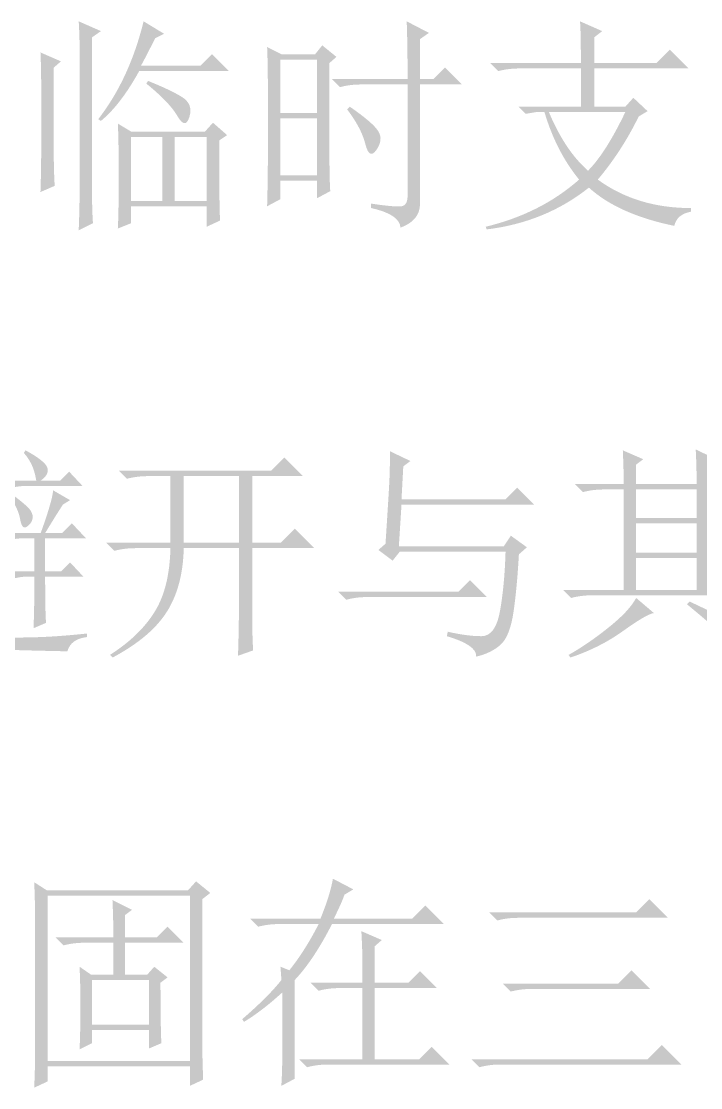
# Model space of a CAD drawing. Header units: millimetres. Extents: x 0 to 841, y 0 to 1189.
# Drawn here: x 518.28 to 542.07, y 73.58 to 110.93 of the extents above; entities that cross this region are included whole.
import ezdxf

# ---------------------------------------------------------------- set-up
doc = ezdxf.new("R2010")
doc.units = ezdxf.units.MM
doc.layers.add('C00-00-00', color=7, linetype='Continuous')

msp = doc.modelspace()

# ---------------------------------------------------------------- hatches: boundary and pattern name
at = {"layer": 'C00-00-00'}
h = msp.add_hatch(color=256, dxfattribs=at)
edge = h.paths.add_edge_path(flags=0)
edge.add_spline(control_points=[(519.415645, 106.134228), (519.415645, 105.864133), (519.425567, 105.542223), (519.446514, 105.168499), (519.446514, 105.168499), (518.948215, 104.950769), (518.948215, 104.950769), (518.969161, 105.552696), (518.979634, 106.419206), (518.979634, 107.550851), (518.979634, 108.682496), (518.969161, 109.445378), (518.948215, 109.840048), (518.948215, 109.840048), (519.664795, 109.528612), (519.664795, 109.528612), (519.664795, 109.528612), (519.415645, 109.310882), (519.415645, 109.310882), (519.415645, 109.310882), (519.415645, 106.134228), (519.415645, 106.134228)], knot_values=[0, 0, 0, 0, 1, 1, 1, 2, 2, 2, 3, 3, 3, 4, 4, 4, 5, 5, 5, 6, 6, 6, 7, 7, 7, 7], degree=3, periodic=1)
edge = h.paths.add_edge_path(flags=0)
edge.add_spline(control_points=[(520.287668, 103.611316), (520.308063, 104.130561), (520.318536, 104.566021), (520.318536, 104.91935), (520.318536, 104.91935), (520.318536, 109.996042), (520.318536, 109.996042), (520.318536, 110.286533), (520.308063, 110.597969), (520.287668, 110.930352), (520.287668, 110.930352), (521.065984, 110.587496), (521.065984, 110.587496), (521.065984, 110.587496), (520.754547, 110.369766), (520.754547, 110.369766), (520.754547, 110.369766), (520.754547, 104.91935), (520.754547, 104.91935), (520.754547, 104.545626), (520.76502, 104.192848), (520.785967, 103.860465), (520.785967, 103.860465), (520.287668, 103.611316), (520.287668, 103.611316)], knot_values=[0, 0, 0, 0, 1, 1, 1, 2, 2, 2, 3, 3, 3, 4, 4, 4, 5, 5, 5, 6, 6, 6, 7, 7, 7, 8, 8, 8, 8], degree=3, periodic=1)
edge = h.paths.add_edge_path(flags=0)
edge.add_spline(control_points=[(522.966023, 110.338347), (522.758215, 109.922731), (522.592299, 109.601372), (522.467724, 109.373169), (522.467724, 109.373169), (524.554074, 109.373169), (524.554074, 109.373169), (524.554074, 109.373169), (524.959218, 109.777761), (524.959218, 109.777761), (524.959218, 109.777761), (525.550672, 109.186307), (525.550672, 109.186307), (525.550672, 109.186307), (522.405437, 109.186307), (522.405437, 109.186307), (521.968875, 108.396967), (521.52239, 107.815986), (521.065984, 107.442262), (521.065984, 107.442262), (520.972829, 107.504549), (520.972829, 107.504549), (521.69933, 108.438308), (522.228497, 109.580426), (522.56088, 110.930352), (522.56088, 110.930352), (523.27746, 110.494341), (523.27746, 110.494341), (523.27746, 110.494341), (522.966023, 110.338347), (522.966023, 110.338347)], knot_values=[0, 0, 0, 0, 1, 1, 1, 2, 2, 2, 3, 3, 3, 4, 4, 4, 5, 5, 5, 6, 6, 6, 7, 7, 7, 8, 8, 8, 9, 9, 9, 10, 10, 10, 10], degree=3, periodic=1)
edge = h.paths.add_edge_path(flags=0)
edge.add_spline(control_points=[(522.716874, 108.843451), (523.235567, 108.635643), (523.629686, 108.448781), (523.899782, 108.282865), (524.169877, 108.116398), (524.258072, 107.883234), (524.164916, 107.582271), (524.07121, 107.281307), (523.931201, 107.291229), (523.744339, 107.613139), (523.557477, 107.935048), (523.194226, 108.313733), (522.654586, 108.750296), (522.654586, 108.750296), (522.716874, 108.843451), (522.716874, 108.843451)], knot_values=[0, 0, 0, 0, 1, 1, 1, 2, 2, 2, 3, 3, 3, 4, 4, 4, 5, 5, 5, 5], degree=3, periodic=1)
edge = h.paths.add_edge_path(flags=0)
edge.add_spline(control_points=[(525.208367, 106.757101), (525.208367, 105.241259), (525.218289, 104.306949), (525.239235, 103.95362), (525.239235, 103.95362), (524.772356, 103.73589), (524.772356, 103.73589), (524.772356, 103.73589), (524.772356, 104.45247), (524.772356, 104.45247), (524.772356, 104.45247), (522.124869, 104.45247), (522.124869, 104.45247), (522.124869, 104.45247), (522.124869, 103.860465), (522.124869, 103.860465), (522.124869, 103.860465), (521.657989, 103.673603), (521.657989, 103.673603), (521.678384, 104.005986), (521.688857, 104.612874), (521.688857, 105.49537), (521.688857, 106.377865), (521.678384, 106.995778), (521.657989, 107.348555), (521.657989, 107.348555), (522.124869, 107.068538), (522.124869, 107.068538), (522.124869, 107.068538), (524.710068, 107.068538), (524.710068, 107.068538), (524.710068, 107.068538), (524.990086, 107.379975), (524.990086, 107.379975), (524.990086, 107.379975), (525.488384, 106.943963), (525.488384, 106.943963), (525.488384, 106.943963), (525.208367, 106.757101), (525.208367, 106.757101)], knot_values=[0, 0, 0, 0, 1, 1, 1, 2, 2, 2, 3, 3, 3, 4, 4, 4, 5, 5, 5, 6, 6, 6, 7, 7, 7, 8, 8, 8, 9, 9, 9, 10, 10, 10, 11, 11, 11, 12, 12, 12, 13, 13, 13, 13], degree=3, periodic=1)
edge = h.paths.add_edge_path(flags=0)
edge.add_spline(control_points=[(522.124869, 106.881676), (522.124869, 106.881676), (522.124869, 104.639332), (522.124869, 104.639332), (522.124869, 104.639332), (523.215172, 104.639332), (523.215172, 104.639332), (523.215172, 104.639332), (523.215172, 106.881676), (523.215172, 106.881676), (523.215172, 106.881676), (522.124869, 106.881676), (522.124869, 106.881676)], knot_values=[0, 0, 0, 0, 1, 1, 1, 2, 2, 2, 3, 3, 3, 4, 4, 4, 4], degree=3, periodic=1)
edge = h.paths.add_edge_path(flags=0)
edge.add_spline(control_points=[(523.651184, 106.881676), (523.651184, 106.881676), (523.651184, 104.639332), (523.651184, 104.639332), (523.651184, 104.639332), (524.772356, 104.639332), (524.772356, 104.639332), (524.772356, 104.639332), (524.772356, 106.881676), (524.772356, 106.881676), (524.772356, 106.881676), (523.651184, 106.881676), (523.651184, 106.881676)], knot_values=[0, 0, 0, 0, 1, 1, 1, 2, 2, 2, 3, 3, 3, 4, 4, 4, 4], degree=3, periodic=1)
h = msp.add_hatch(color=256, dxfattribs=at)
edge = h.paths.add_edge_path(flags=0)
edge.add_spline(control_points=[(531.807626, 108.905739), (531.807626, 109.715474), (531.797153, 110.390161), (531.776758, 110.930352), (531.776758, 110.930352), (532.555074, 110.525209), (532.555074, 110.525209), (532.555074, 110.525209), (532.243638, 110.307479), (532.243638, 110.307479), (532.243638, 110.307479), (532.243638, 108.905739), (532.243638, 108.905739), (532.243638, 108.905739), (532.711068, 108.905739), (532.711068, 108.905739), (532.711068, 108.905739), (533.11566, 109.310882), (533.11566, 109.310882), (533.11566, 109.310882), (533.707665, 108.718877), (533.707665, 108.718877), (533.707665, 108.718877), (532.243638, 108.718877), (532.243638, 108.718877), (532.243638, 108.718877), (532.243638, 104.545626), (532.243638, 104.545626), (532.243638, 104.150956), (532.014883, 103.870938), (531.558477, 103.704471), (531.537531, 104.016459), (531.195226, 104.244662), (530.531012, 104.389632), (530.531012, 104.389632), (530.531012, 104.545626), (530.531012, 104.545626), (531.091047, 104.462392), (531.443824, 104.430973), (531.589345, 104.451919), (531.734866, 104.472865), (531.807626, 104.59744), (531.807626, 104.826194), (531.807626, 104.826194), (531.807626, 108.718877), (531.807626, 108.718877), (531.807626, 108.718877), (530.188156, 108.718877), (530.188156, 108.718877), (529.91806, 108.718877), (529.668911, 108.687457), (529.440708, 108.625721), (529.440708, 108.625721), (529.160691, 108.905739), (529.160691, 108.905739), (529.160691, 108.905739), (531.807626, 108.905739), (531.807626, 108.905739)], knot_values=[0, 0, 0, 0, 1, 1, 1, 2, 2, 2, 3, 3, 3, 4, 4, 4, 5, 5, 5, 6, 6, 6, 7, 7, 7, 8, 8, 8, 9, 9, 9, 10, 10, 10, 11, 11, 11, 12, 12, 12, 13, 13, 13, 14, 14, 14, 15, 15, 15, 16, 16, 16, 17, 17, 17, 18, 18, 18, 19, 19, 19, 19], degree=3, periodic=1)
edge = h.paths.add_edge_path(flags=0)
edge.add_spline(control_points=[(529.783564, 107.940561), (530.323204, 107.566837), (530.655586, 107.281307), (530.780161, 107.083972), (530.904736, 106.886637), (530.88379, 106.668356), (530.717874, 106.429679), (530.551407, 106.191003), (530.421871, 106.258803), (530.328165, 106.632527), (530.234458, 107.006251), (530.021689, 107.410843), (529.689857, 107.846854), (529.689857, 107.846854), (529.783564, 107.940561), (529.783564, 107.940561)], knot_values=[0, 0, 0, 0, 1, 1, 1, 2, 2, 2, 3, 3, 3, 4, 4, 4, 5, 5, 5, 5], degree=3, periodic=1)
edge = h.paths.add_edge_path(flags=0)
edge.add_spline(control_points=[(527.354358, 109.590899), (527.354358, 109.590899), (527.354358, 107.722279), (527.354358, 107.722279), (527.354358, 107.722279), (528.630973, 107.722279), (528.630973, 107.722279), (528.630973, 107.722279), (528.630973, 109.590899), (528.630973, 109.590899), (528.630973, 109.590899), (527.354358, 109.590899), (527.354358, 109.590899)], knot_values=[0, 0, 0, 0, 1, 1, 1, 2, 2, 2, 3, 3, 3, 4, 4, 4, 4], degree=3, periodic=1)
edge = h.paths.add_edge_path(flags=0)
edge.add_spline(control_points=[(527.354358, 107.535417), (527.354358, 107.535417), (527.354358, 105.542223), (527.354358, 105.542223), (527.354358, 105.542223), (528.630973, 105.542223), (528.630973, 105.542223), (528.630973, 105.542223), (528.630973, 107.535417), (528.630973, 107.535417), (528.630973, 107.535417), (527.354358, 107.535417), (527.354358, 107.535417)], knot_values=[0, 0, 0, 0, 1, 1, 1, 2, 2, 2, 3, 3, 3, 4, 4, 4, 4], degree=3, periodic=1)
edge = h.paths.add_edge_path(flags=0)
edge.add_spline(control_points=[(529.066984, 106.912544), (529.066984, 105.915947), (529.077457, 105.272127), (529.098403, 104.981637), (529.098403, 104.981637), (528.630973, 104.732488), (528.630973, 104.732488), (528.630973, 104.732488), (528.630973, 105.355361), (528.630973, 105.355361), (528.630973, 105.355361), (527.354358, 105.355361), (527.354358, 105.355361), (527.354358, 105.355361), (527.354358, 104.70162), (527.354358, 104.70162), (527.354358, 104.70162), (526.886928, 104.45247), (526.886928, 104.45247), (526.907874, 105.116685), (526.918347, 106.113282), (526.918347, 107.442262), (526.918347, 108.770691), (526.907874, 109.63224), (526.886928, 110.02691), (526.886928, 110.02691), (527.385226, 109.777761), (527.385226, 109.777761), (527.385226, 109.777761), (528.568685, 109.777761), (528.568685, 109.777761), (528.568685, 109.777761), (528.817835, 110.089198), (528.817835, 110.089198), (528.817835, 110.089198), (529.316133, 109.684606), (529.316133, 109.684606), (529.316133, 109.684606), (529.066984, 109.466324), (529.066984, 109.466324), (529.066984, 109.466324), (529.066984, 106.912544), (529.066984, 106.912544)], knot_values=[0, 0, 0, 0, 1, 1, 1, 2, 2, 2, 3, 3, 3, 4, 4, 4, 5, 5, 5, 6, 6, 6, 7, 7, 7, 8, 8, 8, 9, 9, 9, 10, 10, 10, 11, 11, 11, 12, 12, 12, 13, 13, 13, 14, 14, 14, 14], degree=3, periodic=1)
h = msp.add_hatch(color=256, dxfattribs=at)
edge = h.paths.add_edge_path(flags=0)
edge.add_spline(control_points=[(539.902333, 107.597705), (539.507663, 106.787969), (539.029759, 106.050995), (538.469724, 105.38678), (539.383088, 104.722015), (540.472841, 104.389632), (541.739533, 104.389632), (541.739533, 104.389632), (541.739533, 104.265057), (541.739533, 104.265057), (541.407151, 104.203321), (541.209816, 104.036854), (541.148079, 103.766758), (539.839494, 104.036854), (538.842897, 104.483338), (538.158288, 105.106212), (537.140744, 104.296476), (535.946812, 103.808651), (534.576491, 103.642184), (534.576491, 103.642184), (534.545623, 103.73589), (534.545623, 103.73589), (535.832711, 104.047327), (536.922463, 104.59744), (537.815432, 105.38678), (537.275241, 106.050995), (536.870649, 106.839784), (536.601105, 107.753699), (536.601105, 107.753699), (536.320536, 107.753699), (536.320536, 107.753699), (536.320536, 107.753699), (535.946812, 107.691411), (535.946812, 107.691411), (535.946812, 107.691411), (535.697663, 107.940561), (535.697663, 107.940561), (535.697663, 107.940561), (537.877719, 107.940561), (537.877719, 107.940561), (537.877719, 107.940561), (537.877719, 109.279462), (537.877719, 109.279462), (537.877719, 109.279462), (535.729082, 109.279462), (535.729082, 109.279462), (535.458987, 109.279462), (535.209837, 109.248043), (534.981634, 109.186307), (534.981634, 109.186307), (534.701066, 109.466324), (534.701066, 109.466324), (534.701066, 109.466324), (537.877719, 109.466324), (537.877719, 109.466324), (537.877719, 110.192826), (537.867246, 110.681203), (537.846851, 110.930352), (537.846851, 110.930352), (538.625167, 110.587496), (538.625167, 110.587496), (538.625167, 110.587496), (538.34515, 110.369766), (538.34515, 110.369766), (538.34515, 110.369766), (538.34515, 109.466324), (538.34515, 109.466324), (538.34515, 109.466324), (540.525206, 109.466324), (540.525206, 109.466324), (540.525206, 109.466324), (540.992086, 109.933755), (540.992086, 109.933755), (540.992086, 109.933755), (541.646378, 109.279462), (541.646378, 109.279462), (541.646378, 109.279462), (538.34515, 109.279462), (538.34515, 109.279462), (538.34515, 109.279462), (538.34515, 107.940561), (538.34515, 107.940561), (538.34515, 107.940561), (539.434902, 107.940561), (539.434902, 107.940561), (539.434902, 107.940561), (539.715471, 108.251997), (539.715471, 108.251997), (539.715471, 108.251997), (540.21377, 107.784567), (540.21377, 107.784567), (540.21377, 107.784567), (539.902333, 107.597705), (539.902333, 107.597705)], knot_values=[0, 0, 0, 0, 1, 1, 1, 2, 2, 2, 3, 3, 3, 4, 4, 4, 5, 5, 5, 6, 6, 6, 7, 7, 7, 8, 8, 8, 9, 9, 9, 10, 10, 10, 11, 11, 11, 12, 12, 12, 13, 13, 13, 14, 14, 14, 15, 15, 15, 16, 16, 16, 17, 17, 17, 18, 18, 18, 19, 19, 19, 20, 20, 20, 21, 21, 21, 22, 22, 22, 23, 23, 23, 24, 24, 24, 25, 25, 25, 26, 26, 26, 27, 27, 27, 28, 28, 28, 29, 29, 29, 30, 30, 30, 31, 31, 31, 31], degree=3, periodic=1)
edge = h.paths.add_edge_path(flags=0)
edge.add_spline(control_points=[(538.126869, 105.698217), (538.541934, 106.113282), (538.977945, 106.798442), (539.434902, 107.753699), (539.434902, 107.753699), (536.756547, 107.753699), (536.756547, 107.753699), (537.130271, 106.86073), (537.586678, 106.175569), (538.126869, 105.698217), (538.126869, 105.698217), (538.126869, 105.698217), (538.126869, 105.698217)], knot_values=[0, 0, 0, 0, 1, 1, 1, 2, 2, 2, 3, 3, 3, 4, 4, 4, 4], degree=3, periodic=1)
h = msp.add_hatch(color=256, dxfattribs=at)
edge = h.paths.add_edge_path(flags=0)
edge.add_spline(control_points=[(516.06022, 94.970164), (516.06022, 94.970164), (516.06022, 93.599843), (516.06022, 93.599843), (516.06022, 93.599843), (517.025398, 93.599843), (517.025398, 93.599843), (517.025398, 93.599843), (517.025398, 94.970164), (517.025398, 94.970164), (517.025398, 94.970164), (516.06022, 94.970164), (516.06022, 94.970164)], knot_values=[0, 0, 0, 0, 1, 1, 1, 2, 2, 2, 3, 3, 3, 4, 4, 4, 4], degree=3, periodic=1)
edge = h.paths.add_edge_path(flags=0)
edge.add_spline(control_points=[(516.402525, 92.135815), (516.402525, 92.135815), (516.402525, 90.610051), (516.402525, 90.610051), (516.402525, 90.610051), (517.181392, 90.610051), (517.181392, 90.610051), (517.181392, 90.610051), (517.181392, 92.135815), (517.181392, 92.135815), (517.181392, 92.135815), (516.402525, 92.135815), (516.402525, 92.135815)], knot_values=[0, 0, 0, 0, 1, 1, 1, 2, 2, 2, 3, 3, 3, 4, 4, 4, 4], degree=3, periodic=1)
edge = h.paths.add_edge_path(flags=0)
edge.add_spline(control_points=[(517.866552, 94.315872), (517.866552, 94.315872), (517.92884, 94.378159), (517.92884, 94.378159), (518.157043, 94.211692), (518.338393, 94.066722), (518.47344, 93.942148), (518.608488, 93.817573), (518.676288, 93.692999), (518.676288, 93.568424), (518.676288, 93.443849), (518.614, 93.334709), (518.489426, 93.241553), (518.364851, 93.147847), (518.281617, 93.226119), (518.240276, 93.475268), (518.198384, 93.724418), (518.073809, 94.004435), (517.866552, 94.315872), (517.866552, 94.315872), (517.866552, 94.315872), (517.866552, 94.315872)], knot_values=[0, 0, 0, 0, 1, 1, 1, 2, 2, 2, 3, 3, 3, 4, 4, 4, 5, 5, 5, 6, 6, 6, 7, 7, 7, 7], degree=3, periodic=1)
edge = h.paths.add_edge_path(flags=0)
edge.add_spline(control_points=[(518.364851, 95.810768), (518.364851, 95.810768), (518.427138, 95.904474), (518.427138, 95.904474), (518.883545, 95.655325), (519.138206, 95.452478), (519.19002, 95.297035), (519.241834, 95.141041), (519.163562, 94.990559), (518.956305, 94.84559), (518.956305, 94.84559), (519.641466, 94.84559), (519.641466, 94.84559), (519.641466, 94.84559), (519.952902, 95.157026), (519.952902, 95.157026), (519.952902, 95.157026), (520.420333, 94.658728), (520.420333, 94.658728), (520.420333, 94.658728), (518.489426, 94.658728), (518.489426, 94.658728), (518.260671, 94.658728), (518.032468, 94.627308), (517.804265, 94.565021), (517.804265, 94.565021), (517.523696, 94.84559), (517.523696, 94.84559), (517.523696, 94.84559), (518.800862, 94.84559), (518.800862, 94.84559), (518.75897, 95.094739), (518.696683, 95.297035), (518.614, 95.452478), (518.530767, 95.60792), (518.447533, 95.727534), (518.364851, 95.810768), (518.364851, 95.810768), (518.364851, 95.810768), (518.364851, 95.810768)], knot_values=[0, 0, 0, 0, 1, 1, 1, 2, 2, 2, 3, 3, 3, 4, 4, 4, 5, 5, 5, 6, 6, 6, 7, 7, 7, 8, 8, 8, 9, 9, 9, 10, 10, 10, 11, 11, 11, 12, 12, 12, 13, 13, 13, 13], degree=3, periodic=1)
edge = h.paths.add_edge_path(flags=0)
edge.add_spline(control_points=[(515.032203, 90.64092), (515.23946, 91.097326), (515.400415, 91.585151), (515.515068, 92.104396), (515.62917, 92.623641), (515.686496, 93.189188), (515.686496, 93.802139), (515.686496, 94.414539), (515.676023, 94.959691), (515.655077, 95.437044), (515.655077, 95.437044), (516.06022, 95.157026), (516.06022, 95.157026), (516.06022, 95.157026), (516.963111, 95.157026), (516.963111, 95.157026), (516.963111, 95.157026), (517.21226, 95.437044), (517.21226, 95.437044), (517.21226, 95.437044), (517.67969, 95.032452), (517.67969, 95.032452), (517.67969, 95.032452), (517.399122, 94.876458), (517.399122, 94.876458), (517.399122, 94.12901), (517.419517, 93.620238), (517.461409, 93.350694), (517.461409, 93.350694), (517.025398, 93.163832), (517.025398, 93.163832), (517.025398, 93.163832), (517.025398, 93.412981), (517.025398, 93.412981), (517.025398, 93.412981), (516.06022, 93.412981), (516.06022, 93.412981), (516.039274, 93.142886), (516.007854, 92.862317), (515.966513, 92.571827), (515.966513, 92.571827), (516.402525, 92.322677), (516.402525, 92.322677), (516.402525, 92.322677), (517.149972, 92.322677), (517.149972, 92.322677), (517.149972, 92.322677), (517.368254, 92.571827), (517.368254, 92.571827), (517.368254, 92.571827), (517.772846, 92.229522), (517.772846, 92.229522), (517.772846, 92.229522), (517.555116, 92.073528), (517.555116, 92.073528), (517.555116, 91.222452), (517.565038, 90.610051), (517.585984, 90.236328), (517.585984, 90.236328), (517.181392, 90.018046), (517.181392, 90.018046), (517.181392, 90.018046), (517.181392, 90.423189), (517.181392, 90.423189), (517.181392, 90.423189), (516.402525, 90.423189), (516.402525, 90.423189), (516.402525, 90.423189), (516.402525, 90.142621), (516.402525, 90.142621), (516.402525, 90.142621), (515.997933, 89.987178), (515.997933, 89.987178), (516.018328, 90.360902), (516.028801, 90.952356), (516.028801, 91.762091), (516.028801, 92.156762), (516.007854, 92.426306), (515.966513, 92.571827), (515.88328, 91.907061), (515.623657, 91.25332), (515.188197, 90.610051), (515.188197, 90.610051), (515.032203, 90.64092), (515.032203, 90.64092)], knot_values=[0, 0, 0, 0, 1, 1, 1, 2, 2, 2, 3, 3, 3, 4, 4, 4, 5, 5, 5, 6, 6, 6, 7, 7, 7, 8, 8, 8, 9, 9, 9, 10, 10, 10, 11, 11, 11, 12, 12, 12, 13, 13, 13, 14, 14, 14, 15, 15, 15, 16, 16, 16, 17, 17, 17, 18, 18, 18, 19, 19, 19, 20, 20, 20, 21, 21, 21, 22, 22, 22, 23, 23, 23, 24, 24, 24, 25, 25, 25, 26, 26, 26, 27, 27, 27, 28, 28, 28, 28], degree=3, periodic=1)
edge = h.paths.add_edge_path(flags=0)
edge.add_spline(control_points=[(518.707156, 89.675742), (518.728102, 90.339956), (518.738575, 90.941883), (518.738575, 91.482074), (518.738575, 91.482074), (518.489426, 91.482074), (518.489426, 91.482074), (518.322959, 91.482074), (518.125624, 91.450655), (517.89742, 91.388367), (517.89742, 91.388367), (517.617403, 91.668936), (517.617403, 91.668936), (517.617403, 91.668936), (518.738575, 91.668936), (518.738575, 91.668936), (518.738575, 91.668936), (518.738575, 92.820976), (518.738575, 92.820976), (518.738575, 92.820976), (518.302564, 92.820976), (518.302564, 92.820976), (518.136097, 92.820976), (517.938762, 92.789557), (517.710558, 92.727821), (517.710558, 92.727821), (517.430541, 93.007838), (517.430541, 93.007838), (517.430541, 93.007838), (518.956305, 93.007838), (518.956305, 93.007838), (519.2264, 93.755286), (519.37137, 94.253584), (519.392316, 94.502734), (519.392316, 94.502734), (519.984321, 94.160429), (519.984321, 94.160429), (519.984321, 94.160429), (519.735172, 94.004435), (519.735172, 94.004435), (519.610597, 93.817573), (519.402789, 93.48519), (519.112299, 93.007838), (519.112299, 93.007838), (519.703753, 93.007838), (519.703753, 93.007838), (519.703753, 93.007838), (520.046609, 93.350694), (520.046609, 93.350694), (520.046609, 93.350694), (520.544907, 92.820976), (520.544907, 92.820976), (520.544907, 92.820976), (519.112299, 92.820976), (519.112299, 92.820976), (519.112299, 92.820976), (519.112299, 91.668936), (519.112299, 91.668936), (519.112299, 91.668936), (519.672885, 91.668936), (519.672885, 91.668936), (519.672885, 91.668936), (519.984321, 91.980373), (519.984321, 91.980373), (519.984321, 91.980373), (520.451201, 91.482074), (520.451201, 91.482074), (520.451201, 91.482074), (519.112299, 91.482074), (519.112299, 91.482074), (519.112299, 90.671788), (519.122221, 90.132148), (519.143167, 89.862604), (519.143167, 89.862604), (518.707156, 89.675742), (518.707156, 89.675742)], knot_values=[0, 0, 0, 0, 1, 1, 1, 2, 2, 2, 3, 3, 3, 4, 4, 4, 5, 5, 5, 6, 6, 6, 7, 7, 7, 8, 8, 8, 9, 9, 9, 10, 10, 10, 11, 11, 11, 12, 12, 12, 13, 13, 13, 14, 14, 14, 15, 15, 15, 16, 16, 16, 17, 17, 17, 18, 18, 18, 19, 19, 19, 20, 20, 20, 21, 21, 21, 22, 22, 22, 23, 23, 23, 24, 24, 24, 25, 25, 25, 25], degree=3, periodic=1)
edge = h.paths.add_edge_path(flags=0)
edge.add_spline(control_points=[(513.848744, 95.561618), (513.848744, 95.561618), (513.911032, 95.655325), (513.911032, 95.655325), (514.284755, 95.467912), (514.559812, 95.296484), (514.736201, 95.141041), (514.91259, 94.985598), (514.98535, 94.835117), (514.954482, 94.689596), (514.923063, 94.544075), (514.850302, 94.435485), (514.736201, 94.362725), (514.622099, 94.289965), (514.518471, 94.398554), (514.424764, 94.689596), (514.331058, 94.980086), (514.139235, 95.270577), (513.848744, 95.561618), (513.848744, 95.561618), (513.848744, 95.561618), (513.848744, 95.561618)], knot_values=[0, 0, 0, 0, 1, 1, 1, 2, 2, 2, 3, 3, 3, 4, 4, 4, 5, 5, 5, 6, 6, 6, 7, 7, 7, 7], degree=3, periodic=1)
edge = h.paths.add_edge_path(flags=0)
edge.add_spline(control_points=[(514.814473, 90.39177), (515.000784, 90.183962), (515.265367, 89.971193), (515.608223, 89.753463), (515.951079, 89.535182), (516.578913, 89.405646), (517.492828, 89.364305), (518.406192, 89.322413), (519.433657, 89.364305), (520.575775, 89.48888), (520.575775, 89.48888), (520.575775, 89.363754), (520.575775, 89.363754), (520.202051, 89.322413), (519.973297, 89.156497), (519.890615, 88.865455), (518.873071, 88.886401), (518.073809, 88.907347), (517.492828, 88.928294), (516.911296, 88.94924), (516.423471, 89.037434), (516.028801, 89.192877), (515.63413, 89.348871), (515.322694, 89.551167), (515.094491, 89.800316), (514.866288, 90.049466), (514.710294, 90.189474), (514.627611, 90.220342), (514.544378, 90.25121), (514.414291, 90.168528), (514.237902, 89.971193), (514.061513, 89.773858), (513.879612, 89.550616), (513.693301, 89.301466), (513.693301, 89.301466), (513.288158, 89.70661), (513.288158, 89.70661), (513.640936, 89.913867), (514.01466, 90.142621), (514.40933, 90.39177), (514.40933, 90.39177), (514.40933, 92.945551), (514.40933, 92.945551), (514.40933, 92.945551), (514.1916, 92.945551), (514.1916, 92.945551), (513.921505, 92.945551), (513.672355, 92.914131), (513.444152, 92.852395), (513.444152, 92.852395), (513.163584, 93.132413), (513.163584, 93.132413), (513.163584, 93.132413), (514.347043, 93.132413), (514.347043, 93.132413), (514.347043, 93.132413), (514.689899, 93.475268), (514.689899, 93.475268), (514.689899, 93.475268), (515.12591, 93.039257), (515.12591, 93.039257), (515.12591, 93.039257), (514.814473, 92.790108), (514.814473, 92.790108), (514.814473, 92.790108), (514.814473, 90.39177), (514.814473, 90.39177)], knot_values=[0, 0, 0, 0, 1, 1, 1, 2, 2, 2, 3, 3, 3, 4, 4, 4, 5, 5, 5, 6, 6, 6, 7, 7, 7, 8, 8, 8, 9, 9, 9, 10, 10, 10, 11, 11, 11, 12, 12, 12, 13, 13, 13, 14, 14, 14, 15, 15, 15, 16, 16, 16, 17, 17, 17, 18, 18, 18, 19, 19, 19, 20, 20, 20, 21, 21, 21, 22, 22, 22, 22], degree=3, periodic=1)
h = msp.add_hatch(color=256, dxfattribs=at)
edge = h.paths.add_edge_path(flags=0)
edge.add_spline(control_points=[(523.967513, 95.001032), (523.967513, 95.001032), (523.967513, 92.665533), (523.967513, 92.665533), (523.967513, 92.665533), (525.89842, 92.665533), (525.89842, 92.665533), (525.89842, 92.665533), (525.89842, 95.001032), (525.89842, 95.001032), (525.89842, 95.001032), (523.967513, 95.001032), (523.967513, 95.001032)], knot_values=[0, 0, 0, 0, 1, 1, 1, 2, 2, 2, 3, 3, 3, 4, 4, 4, 4], degree=3, periodic=1)
edge = h.paths.add_edge_path(flags=0)
edge.add_spline(control_points=[(526.365851, 92.478671), (526.365851, 92.478671), (526.365851, 90.049466), (526.365851, 90.049466), (526.365851, 89.654795), (526.375773, 89.270598), (526.396719, 88.896874), (526.396719, 88.896874), (525.867552, 88.710012), (525.867552, 88.710012), (525.887947, 89.332886), (525.89842, 89.862052), (525.89842, 90.298615), (525.89842, 90.298615), (525.89842, 92.478671), (525.89842, 92.478671), (525.89842, 92.478671), (523.967513, 92.478671), (523.967513, 92.478671), (523.946567, 91.585703), (523.749783, 90.843216), (523.376059, 90.25121), (523.002335, 89.659205), (522.368989, 89.125078), (521.47602, 88.647725), (521.47602, 88.647725), (521.382865, 88.74088), (521.382865, 88.74088), (522.067474, 89.177443), (522.586719, 89.67519), (522.939497, 90.235776), (523.292275, 90.796362), (523.479688, 91.54381), (523.500634, 92.478671), (523.500634, 92.478671), (522.285755, 92.478671), (522.285755, 92.478671), (522.01566, 92.478671), (521.766511, 92.447252), (521.538308, 92.384965), (521.538308, 92.384965), (521.25829, 92.665533), (521.25829, 92.665533), (521.25829, 92.665533), (523.500634, 92.665533), (523.500634, 92.665533), (523.500634, 92.665533), (523.500634, 95.001032), (523.500634, 95.001032), (523.500634, 95.001032), (522.721767, 95.001032), (522.721767, 95.001032), (522.451671, 95.001032), (522.202522, 94.969613), (521.974319, 94.907877), (521.974319, 94.907877), (521.694301, 95.187894), (521.694301, 95.187894), (521.694301, 95.187894), (527.019592, 95.187894), (527.019592, 95.187894), (527.019592, 95.187894), (527.487023, 95.655325), (527.487023, 95.655325), (527.487023, 95.655325), (528.140764, 95.001032), (528.140764, 95.001032), (528.140764, 95.001032), (526.365851, 95.001032), (526.365851, 95.001032), (526.365851, 95.001032), (526.365851, 92.665533), (526.365851, 92.665533), (526.365851, 92.665533), (527.362448, 92.665533), (527.362448, 92.665533), (527.362448, 92.665533), (527.860747, 93.163832), (527.860747, 93.163832), (527.860747, 93.163832), (528.545907, 92.478671), (528.545907, 92.478671), (528.545907, 92.478671), (526.365851, 92.478671), (526.365851, 92.478671)], knot_values=[0, 0, 0, 0, 1, 1, 1, 2, 2, 2, 3, 3, 3, 4, 4, 4, 5, 5, 5, 6, 6, 6, 7, 7, 7, 8, 8, 8, 9, 9, 9, 10, 10, 10, 11, 11, 11, 12, 12, 12, 13, 13, 13, 14, 14, 14, 15, 15, 15, 16, 16, 16, 17, 17, 17, 18, 18, 18, 19, 19, 19, 20, 20, 20, 21, 21, 21, 22, 22, 22, 23, 23, 23, 24, 24, 24, 25, 25, 25, 26, 26, 26, 27, 27, 27, 28, 28, 28, 28], degree=3, periodic=1)
h = msp.add_hatch(color=256, dxfattribs=at)
edge = h.paths.add_edge_path(flags=0)
edge.add_spline(control_points=[(529.383865, 90.952356), (529.383865, 90.952356), (533.587984, 90.952356), (533.587984, 90.952356), (533.587984, 90.952356), (533.993127, 91.357499), (533.993127, 91.357499), (533.993127, 91.357499), (534.584581, 90.765494), (534.584581, 90.765494), (534.584581, 90.765494), (530.380462, 90.765494), (530.380462, 90.765494), (530.131313, 90.765494), (529.892085, 90.734075), (529.663882, 90.672339), (529.663882, 90.672339), (529.383865, 90.952356), (529.383865, 90.952356)], knot_values=[0, 0, 0, 0, 1, 1, 1, 2, 2, 2, 3, 3, 3, 4, 4, 4, 5, 5, 5, 6, 6, 6, 6], degree=3, periodic=1)
edge = h.paths.add_edge_path(flags=0)
edge.add_spline(control_points=[(531.034203, 92.634114), (531.116886, 93.900807), (531.163739, 94.66865), (531.174212, 94.938745), (531.184685, 95.208841), (531.190197, 95.520277), (531.190197, 95.873055), (531.190197, 95.873055), (531.906226, 95.53075), (531.906226, 95.53075), (531.906226, 95.53075), (531.657077, 95.343888), (531.657077, 95.343888), (531.657077, 95.343888), (531.594789, 94.191297), (531.594789, 94.191297), (531.594789, 94.191297), (535.238874, 94.191297), (535.238874, 94.191297), (535.238874, 94.191297), (535.643466, 94.59644), (535.643466, 94.59644), (535.643466, 94.59644), (536.235471, 94.004435), (536.235471, 94.004435), (536.235471, 94.004435), (531.594789, 94.004435), (531.594789, 94.004435), (531.594789, 94.004435), (531.501634, 92.540959), (531.501634, 92.540959), (531.501634, 92.540959), (535.176586, 92.540959), (535.176586, 92.540959), (535.176586, 92.540959), (535.425736, 92.914683), (535.425736, 92.914683), (535.425736, 92.914683), (535.986321, 92.509539), (535.986321, 92.509539), (535.986321, 92.509539), (535.705753, 92.26039), (535.705753, 92.26039), (535.663861, 91.491996), (535.601573, 90.822821), (535.518891, 90.251762), (535.435657, 89.680703), (535.285176, 89.296505), (535.067446, 89.09917), (534.849164, 88.901835), (534.563635, 88.761827), (534.210857, 88.678593), (534.231803, 88.948689), (533.888947, 89.187916), (533.183392, 89.395173), (533.183392, 89.395173), (533.21426, 89.551167), (533.21426, 89.551167), (533.670666, 89.446987), (534.065336, 89.395173), (534.397719, 89.395173), (534.729551, 89.395173), (534.947832, 89.701097), (535.05146, 90.314049), (535.155089, 90.926449), (535.217927, 91.606649), (535.238874, 92.354097), (535.238874, 92.354097), (531.532502, 92.354097), (531.532502, 92.354097), (531.532502, 92.354097), (531.283353, 92.04266), (531.283353, 92.04266), (531.283353, 92.04266), (530.785054, 92.416384), (530.785054, 92.416384), (530.785054, 92.416384), (531.034203, 92.634114), (531.034203, 92.634114)], knot_values=[0, 0, 0, 0, 1, 1, 1, 2, 2, 2, 3, 3, 3, 4, 4, 4, 5, 5, 5, 6, 6, 6, 7, 7, 7, 8, 8, 8, 9, 9, 9, 10, 10, 10, 11, 11, 11, 12, 12, 12, 13, 13, 13, 14, 14, 14, 15, 15, 15, 16, 16, 16, 17, 17, 17, 18, 18, 18, 19, 19, 19, 20, 20, 20, 21, 21, 21, 22, 22, 22, 23, 23, 23, 24, 24, 24, 25, 25, 25, 26, 26, 26, 26], degree=3, periodic=1)
h = msp.add_hatch(color=256, dxfattribs=at)
edge = h.paths.add_edge_path(flags=0)
edge.add_spline(control_points=[(541.93184, 94.721015), (541.93184, 95.13608), (541.921367, 95.540672), (541.90042, 95.935342), (541.90042, 95.935342), (542.617, 95.593038), (542.617, 95.593038), (542.617, 95.593038), (542.367851, 95.343888), (542.367851, 95.343888), (542.367851, 95.343888), (542.367851, 94.721015), (542.367851, 94.721015), (542.367851, 94.721015), (543.115299, 94.721015), (543.115299, 94.721015), (543.115299, 94.721015), (543.55131, 95.157026), (543.55131, 95.157026), (543.55131, 95.157026), (544.174183, 94.534153), (544.174183, 94.534153), (544.174183, 94.534153), (542.367851, 94.534153), (542.367851, 94.534153), (542.367851, 94.534153), (542.367851, 91.014643), (542.367851, 91.014643), (542.367851, 91.014643), (543.302161, 91.014643), (543.302161, 91.014643), (543.302161, 91.014643), (543.831328, 91.544361), (543.831328, 91.544361), (543.831328, 91.544361), (544.547907, 90.827782), (544.547907, 90.827782), (544.547907, 90.827782), (538.287755, 90.827782), (538.287755, 90.827782), (538.01766, 90.827782), (537.768511, 90.796362), (537.540308, 90.734626), (537.540308, 90.734626), (537.26029, 91.014643), (537.26029, 91.014643), (537.26029, 91.014643), (539.378059, 91.014643), (539.378059, 91.014643), (539.378059, 91.014643), (539.378059, 94.534153), (539.378059, 94.534153), (539.378059, 94.534153), (538.692899, 94.534153), (538.692899, 94.534153), (538.422803, 94.534153), (538.173654, 94.502734), (537.945451, 94.440446), (537.945451, 94.440446), (537.664882, 94.721015), (537.664882, 94.721015), (537.664882, 94.721015), (539.378059, 94.721015), (539.378059, 94.721015), (539.378059, 95.052847), (539.367586, 95.447517), (539.34664, 95.904474), (539.34664, 95.904474), (540.06322, 95.593038), (540.06322, 95.593038), (540.06322, 95.593038), (539.814071, 95.406176), (539.814071, 95.406176), (539.814071, 95.406176), (539.814071, 94.721015), (539.814071, 94.721015), (539.814071, 94.721015), (541.93184, 94.721015), (541.93184, 94.721015)], knot_values=[0, 0, 0, 0, 1, 1, 1, 2, 2, 2, 3, 3, 3, 4, 4, 4, 5, 5, 5, 6, 6, 6, 7, 7, 7, 8, 8, 8, 9, 9, 9, 10, 10, 10, 11, 11, 11, 12, 12, 12, 13, 13, 13, 14, 14, 14, 15, 15, 15, 16, 16, 16, 17, 17, 17, 18, 18, 18, 19, 19, 19, 20, 20, 20, 21, 21, 21, 22, 22, 22, 23, 23, 23, 24, 24, 24, 25, 25, 25, 26, 26, 26, 26], degree=3, periodic=1)
edge = h.paths.add_edge_path(flags=0)
edge.add_spline(control_points=[(539.814071, 94.534153), (539.814071, 94.534153), (539.814071, 93.537556), (539.814071, 93.537556), (539.814071, 93.537556), (541.93184, 93.537556), (541.93184, 93.537556), (541.93184, 93.537556), (541.93184, 94.534153), (541.93184, 94.534153), (541.93184, 94.534153), (539.814071, 94.534153), (539.814071, 94.534153)], knot_values=[0, 0, 0, 0, 1, 1, 1, 2, 2, 2, 3, 3, 3, 4, 4, 4, 4], degree=3, periodic=1)
edge = h.paths.add_edge_path(flags=0)
edge.add_spline(control_points=[(539.814071, 93.350694), (539.814071, 93.350694), (539.814071, 92.322677), (539.814071, 92.322677), (539.814071, 92.322677), (541.93184, 92.322677), (541.93184, 92.322677), (541.93184, 92.322677), (541.93184, 93.350694), (541.93184, 93.350694), (541.93184, 93.350694), (539.814071, 93.350694), (539.814071, 93.350694)], knot_values=[0, 0, 0, 0, 1, 1, 1, 2, 2, 2, 3, 3, 3, 4, 4, 4, 4], degree=3, periodic=1)
edge = h.paths.add_edge_path(flags=0)
edge.add_spline(control_points=[(539.814071, 92.135815), (539.814071, 92.135815), (539.814071, 91.014643), (539.814071, 91.014643), (539.814071, 91.014643), (541.93184, 91.014643), (541.93184, 91.014643), (541.93184, 91.014643), (541.93184, 92.135815), (541.93184, 92.135815), (541.93184, 92.135815), (539.814071, 92.135815), (539.814071, 92.135815)], knot_values=[0, 0, 0, 0, 1, 1, 1, 2, 2, 2, 3, 3, 3, 4, 4, 4, 4], degree=3, periodic=1)
edge = h.paths.add_edge_path(flags=0)
edge.add_spline(control_points=[(539.814071, 90.734626), (539.814071, 90.734626), (540.436944, 90.204908), (540.436944, 90.204908), (540.270477, 90.183962), (539.912187, 89.976705), (539.362074, 89.582035), (538.811961, 89.187365), (538.194049, 88.875928), (537.509439, 88.647725), (537.509439, 88.647725), (537.447152, 88.74088), (537.447152, 88.74088), (537.862217, 88.969635), (538.319175, 89.281071), (538.817473, 89.67519), (539.315772, 90.069861), (539.647604, 90.422638), (539.814071, 90.734626), (539.814071, 90.734626), (539.814071, 90.734626), (539.814071, 90.734626)], knot_values=[0, 0, 0, 0, 1, 1, 1, 2, 2, 2, 3, 3, 3, 4, 4, 4, 5, 5, 5, 6, 6, 6, 7, 7, 7, 7], degree=3, periodic=1)
edge = h.paths.add_edge_path(flags=0)
edge.add_spline(control_points=[(541.588984, 90.516345), (541.588984, 90.516345), (541.68269, 90.610051), (541.68269, 90.610051), (542.886545, 90.048914), (543.561232, 89.670229), (543.706753, 89.472894), (543.852274, 89.275559), (543.878181, 89.06279), (543.784474, 88.834587), (543.690768, 88.606384), (543.529813, 88.642764), (543.30161, 88.943728), (543.073407, 89.244691), (542.502347, 89.768897), (541.588984, 90.516345), (541.588984, 90.516345), (541.588984, 90.516345), (541.588984, 90.516345)], knot_values=[0, 0, 0, 0, 1, 1, 1, 2, 2, 2, 3, 3, 3, 4, 4, 4, 5, 5, 5, 6, 6, 6, 6], degree=3, periodic=1)
h = msp.add_hatch(color=256, dxfattribs=at)
edge = h.paths.add_edge_path(flags=0)
edge.add_spline(control_points=[(523.152362, 77.25793), (523.152362, 76.240387), (523.162835, 75.53428), (523.183781, 75.140161), (523.183781, 75.140161), (522.74777, 74.953299), (522.74777, 74.953299), (522.74777, 74.953299), (522.74777, 75.607041), (522.74777, 75.607041), (522.74777, 75.607041), (520.754576, 75.607041), (520.754576, 75.607041), (520.754576, 75.607041), (520.754576, 75.140161), (520.754576, 75.140161), (520.754576, 75.140161), (520.318564, 74.92188), (520.318564, 74.92188), (520.338959, 75.420179), (520.349432, 75.908004), (520.349432, 76.385356), (520.349432, 76.862709), (520.338959, 77.340613), (520.318564, 77.818516), (520.318564, 77.818516), (520.723156, 77.537948), (520.723156, 77.537948), (520.723156, 77.537948), (521.502023, 77.537948), (521.502023, 77.537948), (521.502023, 77.537948), (521.502023, 78.65912), (521.502023, 78.65912), (521.502023, 78.65912), (520.505426, 78.65912), (520.505426, 78.65912), (520.235331, 78.65912), (519.986181, 78.6277), (519.757978, 78.565964), (519.757978, 78.565964), (519.47741, 78.845982), (519.47741, 78.845982), (519.47741, 78.845982), (521.502023, 78.845982), (521.502023, 78.845982), (521.502023, 79.240652), (521.49155, 79.676663), (521.470604, 80.154015), (521.470604, 80.154015), (522.155765, 79.811711), (522.155765, 79.811711), (522.155765, 79.811711), (521.906615, 79.624849), (521.906615, 79.624849), (521.906615, 79.624849), (521.906615, 78.845982), (521.906615, 78.845982), (521.906615, 78.845982), (523.027787, 78.845982), (523.027787, 78.845982), (523.027787, 78.845982), (523.401511, 79.219705), (523.401511, 79.219705), (523.401511, 79.219705), (523.962097, 78.65912), (523.962097, 78.65912), (523.962097, 78.65912), (521.906615, 78.65912), (521.906615, 78.65912), (521.906615, 78.65912), (521.906615, 77.537948), (521.906615, 77.537948), (521.906615, 77.537948), (522.685483, 77.537948), (522.685483, 77.537948), (522.685483, 77.537948), (522.934632, 77.818516), (522.934632, 77.818516), (522.934632, 77.818516), (523.401511, 77.444792), (523.401511, 77.444792), (523.401511, 77.444792), (523.152362, 77.25793), (523.152362, 77.25793)], knot_values=[0, 0, 0, 0, 1, 1, 1, 2, 2, 2, 3, 3, 3, 4, 4, 4, 5, 5, 5, 6, 6, 6, 7, 7, 7, 8, 8, 8, 9, 9, 9, 10, 10, 10, 11, 11, 11, 12, 12, 12, 13, 13, 13, 14, 14, 14, 15, 15, 15, 16, 16, 16, 17, 17, 17, 18, 18, 18, 19, 19, 19, 20, 20, 20, 21, 21, 21, 22, 22, 22, 23, 23, 23, 24, 24, 24, 25, 25, 25, 26, 26, 26, 27, 27, 27, 28, 28, 28, 28], degree=3, periodic=1)
edge = h.paths.add_edge_path(flags=0)
edge.add_spline(control_points=[(520.754576, 77.351086), (520.754576, 77.351086), (520.754576, 75.793903), (520.754576, 75.793903), (520.754576, 75.793903), (522.74777, 75.793903), (522.74777, 75.793903), (522.74777, 75.793903), (522.74777, 77.351086), (522.74777, 77.351086), (522.74777, 77.351086), (520.754576, 77.351086), (520.754576, 77.351086)], knot_values=[0, 0, 0, 0, 1, 1, 1, 2, 2, 2, 3, 3, 3, 4, 4, 4, 4], degree=3, periodic=1)
edge = h.paths.add_edge_path(flags=0)
edge.add_spline(control_points=[(518.729962, 73.582427), (518.750908, 74.122618), (518.761381, 74.517288), (518.761381, 74.766437), (518.761381, 74.766437), (518.761381, 79.437987), (518.761381, 79.437987), (518.761381, 79.790764), (518.750908, 80.236698), (518.729962, 80.776889), (518.729962, 80.776889), (519.165973, 80.496871), (519.165973, 80.496871), (519.165973, 80.496871), (524.118091, 80.496871), (524.118091, 80.496871), (524.118091, 80.496871), (524.398109, 80.808308), (524.398109, 80.808308), (524.398109, 80.808308), (524.896407, 80.403165), (524.896407, 80.403165), (524.896407, 80.403165), (524.61639, 80.185435), (524.61639, 80.185435), (524.61639, 80.185435), (524.61639, 75.264736), (524.61639, 75.264736), (524.61639, 74.84912), (524.626312, 74.38224), (524.647258, 73.862995), (524.647258, 73.862995), (524.180378, 73.644714), (524.180378, 73.644714), (524.180378, 73.644714), (524.180378, 74.329875), (524.180378, 74.329875), (524.180378, 74.329875), (519.197392, 74.329875), (519.197392, 74.329875), (519.197392, 74.329875), (519.197392, 73.800708), (519.197392, 73.800708), (519.197392, 73.800708), (518.729962, 73.582427), (518.729962, 73.582427)], knot_values=[0, 0, 0, 0, 1, 1, 1, 2, 2, 2, 3, 3, 3, 4, 4, 4, 5, 5, 5, 6, 6, 6, 7, 7, 7, 8, 8, 8, 9, 9, 9, 10, 10, 10, 11, 11, 11, 12, 12, 12, 13, 13, 13, 14, 14, 14, 15, 15, 15, 15], degree=3, periodic=1)
edge = h.paths.add_edge_path(flags=0)
edge.add_spline(control_points=[(519.197392, 80.310009), (519.197392, 80.310009), (519.197392, 74.517288), (519.197392, 74.517288), (519.197392, 74.517288), (524.180378, 74.517288), (524.180378, 74.517288), (524.180378, 74.517288), (524.180378, 80.310009), (524.180378, 80.310009), (524.180378, 80.310009), (519.197392, 80.310009), (519.197392, 80.310009)], knot_values=[0, 0, 0, 0, 1, 1, 1, 2, 2, 2, 3, 3, 3, 4, 4, 4, 4], degree=3, periodic=1)
h = msp.add_hatch(color=256, dxfattribs=at)
edge = h.paths.add_edge_path(flags=0)
edge.add_spline(control_points=[(527.385254, 77.351086), (527.385254, 77.413373), (527.374781, 77.569367), (527.353835, 77.818516), (527.353835, 77.818516), (527.665272, 77.693942), (527.665272, 77.693942), (528.018049, 78.129402), (528.360905, 78.669593), (528.693288, 79.313412), (528.693288, 79.313412), (527.322967, 79.313412), (527.322967, 79.313412), (527.052872, 79.313412), (526.803722, 79.281993), (526.575519, 79.219705), (526.575519, 79.219705), (526.294951, 79.500274), (526.294951, 79.500274), (526.294951, 79.500274), (528.755576, 79.500274), (528.755576, 79.500274), (528.983779, 80.060309), (529.128748, 80.527739), (529.191587, 80.901463), (529.191587, 80.901463), (529.907615, 80.527739), (529.907615, 80.527739), (529.907615, 80.527739), (529.596179, 80.340877), (529.596179, 80.340877), (529.533891, 80.154015), (529.409317, 79.873998), (529.222455, 79.500274), (529.222455, 79.500274), (531.963097, 79.500274), (531.963097, 79.500274), (531.963097, 79.500274), (532.430528, 79.967153), (532.430528, 79.967153), (532.430528, 79.967153), (533.084269, 79.313412), (533.084269, 79.313412), (533.084269, 79.313412), (529.160168, 79.313412), (529.160168, 79.313412), (528.724156, 78.461784), (528.288145, 77.807492), (527.852134, 77.351086), (527.852134, 77.351086), (527.852134, 73.893863), (527.852134, 73.893863), (527.852134, 73.893863), (527.385254, 73.644714), (527.385254, 73.644714), (527.405649, 73.977097), (527.416122, 74.27806), (527.416122, 74.548156), (527.416122, 74.548156), (527.416122, 76.915074), (527.416122, 76.915074), (526.93877, 76.479063), (526.492286, 76.136758), (526.07722, 75.887609), (526.07722, 75.887609), (526.014933, 75.980764), (526.014933, 75.980764), (526.637806, 76.520404), (527.094213, 76.977362), (527.385254, 77.351086), (527.385254, 77.351086), (527.385254, 77.351086), (527.385254, 77.351086)], knot_values=[0, 0, 0, 0, 1, 1, 1, 2, 2, 2, 3, 3, 3, 4, 4, 4, 5, 5, 5, 6, 6, 6, 7, 7, 7, 8, 8, 8, 9, 9, 9, 10, 10, 10, 11, 11, 11, 12, 12, 12, 13, 13, 13, 14, 14, 14, 15, 15, 15, 16, 16, 16, 17, 17, 17, 18, 18, 18, 19, 19, 19, 20, 20, 20, 21, 21, 21, 22, 22, 22, 23, 23, 23, 24, 24, 24, 24], degree=3, periodic=1)
edge = h.paths.add_edge_path(flags=0)
edge.add_spline(control_points=[(530.219052, 78.285396), (530.219052, 78.430916), (530.208579, 78.690539), (530.188184, 79.064263), (530.188184, 79.064263), (530.904213, 78.752826), (530.904213, 78.752826), (530.904213, 78.752826), (530.655063, 78.534545), (530.655063, 78.534545), (530.655063, 78.534545), (530.655063, 77.25793), (530.655063, 77.25793), (530.655063, 77.25793), (531.838523, 77.25793), (531.838523, 77.25793), (531.838523, 77.25793), (532.243666, 77.662522), (532.243666, 77.662522), (532.243666, 77.662522), (532.83512, 77.071068), (532.83512, 77.071068), (532.83512, 77.071068), (530.655063, 77.071068), (530.655063, 77.071068), (530.655063, 77.071068), (530.655063, 74.579575), (530.655063, 74.579575), (530.655063, 74.579575), (532.212247, 74.579575), (532.212247, 74.579575), (532.212247, 74.579575), (532.648258, 75.015587), (532.648258, 75.015587), (532.648258, 75.015587), (533.271131, 74.392713), (533.271131, 74.392713), (533.271131, 74.392713), (529.035593, 74.392713), (529.035593, 74.392713), (528.765497, 74.392713), (528.516348, 74.361294), (528.288145, 74.299007), (528.288145, 74.299007), (528.008128, 74.579575), (528.008128, 74.579575), (528.008128, 74.579575), (530.219052, 74.579575), (530.219052, 74.579575), (530.219052, 74.579575), (530.219052, 77.071068), (530.219052, 77.071068), (530.219052, 77.071068), (529.440736, 77.071068), (529.440736, 77.071068), (529.170641, 77.071068), (528.921491, 77.039649), (528.693288, 76.977362), (528.693288, 76.977362), (528.41272, 77.25793), (528.41272, 77.25793), (528.41272, 77.25793), (530.219052, 77.25793), (530.219052, 77.25793), (530.219052, 77.25793), (530.219052, 78.285396), (530.219052, 78.285396)], knot_values=[0, 0, 0, 0, 1, 1, 1, 2, 2, 2, 3, 3, 3, 4, 4, 4, 5, 5, 5, 6, 6, 6, 7, 7, 7, 8, 8, 8, 9, 9, 9, 10, 10, 10, 11, 11, 11, 12, 12, 12, 13, 13, 13, 14, 14, 14, 15, 15, 15, 16, 16, 16, 17, 17, 17, 18, 18, 18, 19, 19, 19, 20, 20, 20, 21, 21, 21, 22, 22, 22, 22], degree=3, periodic=1)
h = msp.add_hatch(color=256, dxfattribs=at)
edge = h.paths.add_edge_path(flags=0)
edge.add_spline(control_points=[(534.669674, 79.718004), (534.669674, 79.718004), (539.808655, 79.718004), (539.808655, 79.718004), (539.808655, 79.718004), (540.275534, 80.185435), (540.275534, 80.185435), (540.275534, 80.185435), (540.929826, 79.531142), (540.929826, 79.531142), (540.929826, 79.531142), (535.666272, 79.531142), (535.666272, 79.531142), (535.417122, 79.531142), (535.178446, 79.499723), (534.950243, 79.437987), (534.950243, 79.437987), (534.669674, 79.718004), (534.669674, 79.718004)], knot_values=[0, 0, 0, 0, 1, 1, 1, 2, 2, 2, 3, 3, 3, 4, 4, 4, 5, 5, 5, 6, 6, 6, 6], degree=3, periodic=1)
edge = h.paths.add_edge_path(flags=0)
edge.add_spline(control_points=[(535.137105, 77.226511), (535.137105, 77.226511), (539.185781, 77.226511), (539.185781, 77.226511), (539.185781, 77.226511), (539.652661, 77.693942), (539.652661, 77.693942), (539.652661, 77.693942), (540.306953, 77.039649), (540.306953, 77.039649), (540.306953, 77.039649), (536.133702, 77.039649), (536.133702, 77.039649), (535.884553, 77.039649), (535.645326, 77.00823), (535.417122, 76.946494), (535.417122, 76.946494), (535.137105, 77.226511), (535.137105, 77.226511)], knot_values=[0, 0, 0, 0, 1, 1, 1, 2, 2, 2, 3, 3, 3, 4, 4, 4, 5, 5, 5, 6, 6, 6, 6], degree=3, periodic=1)
edge = h.paths.add_edge_path(flags=0)
edge.add_spline(control_points=[(534.046801, 74.579575), (534.046801, 74.579575), (540.213247, 74.579575), (540.213247, 74.579575), (540.213247, 74.579575), (540.711545, 75.077874), (540.711545, 75.077874), (540.711545, 75.077874), (541.396706, 74.392713), (541.396706, 74.392713), (541.396706, 74.392713), (535.043398, 74.392713), (535.043398, 74.392713), (534.794249, 74.392713), (534.555573, 74.361294), (534.32737, 74.299007), (534.32737, 74.299007), (534.046801, 74.579575), (534.046801, 74.579575)], knot_values=[0, 0, 0, 0, 1, 1, 1, 2, 2, 2, 3, 3, 3, 4, 4, 4, 5, 5, 5, 6, 6, 6, 6], degree=3, periodic=1)

doc.saveas('drawing.dxf')
